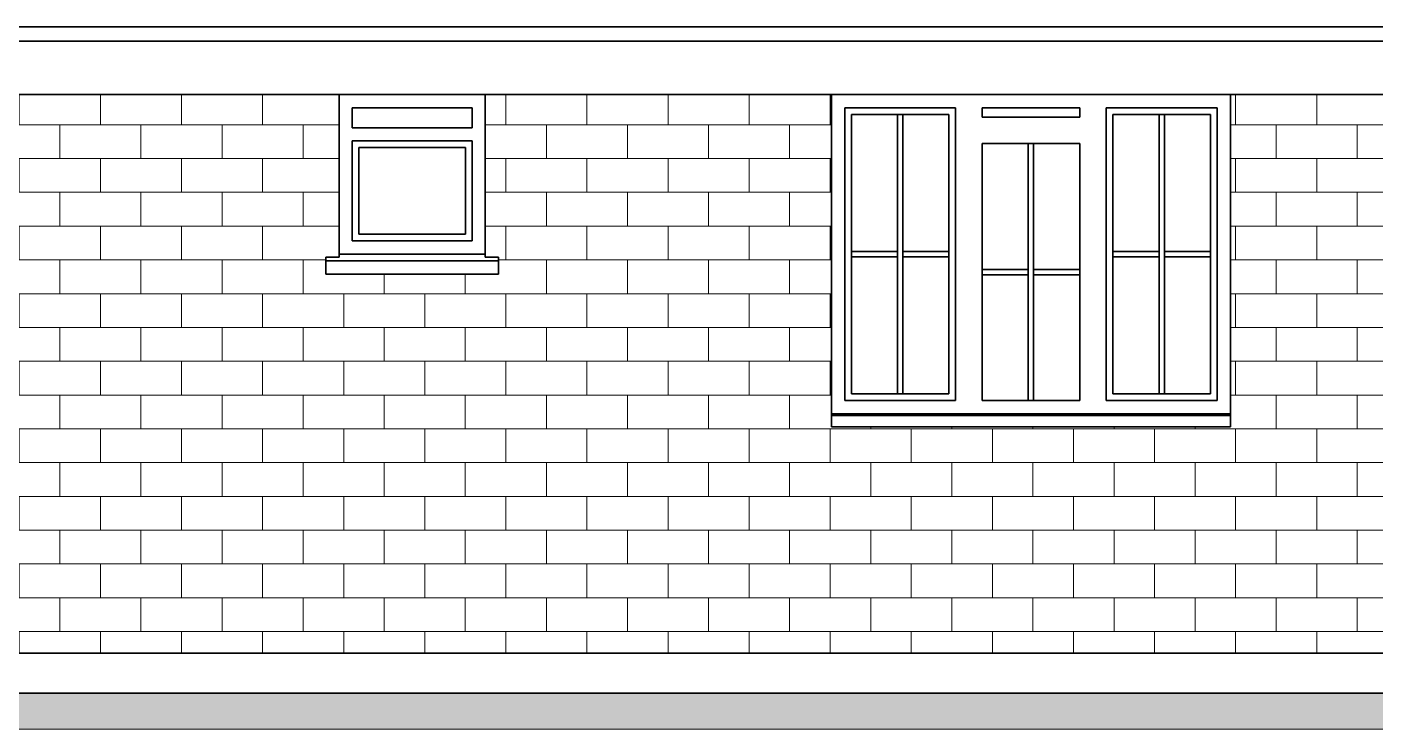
# Model space of a CAD drawing. Header units: millimetres. Extents: x 102766 to 172228, y -127504 to -81044.
# Drawn here: x 127892 to 132960, y -103490 to -100851 of the extents above; entities that cross this region are included whole.
import ezdxf

# ---------------------------------------------------------------- set-up
doc = ezdxf.new("R2010")
doc.units = ezdxf.units.MM
doc.header["$MEASUREMENT"] = 0
doc.layers.add('2D Drafting - General_Pen_No__105', color=7, linetype='Continuous', lineweight=13, true_color=0xcae6ff)
doc.layers.add('2D Drafting - General_Pen_No__82', color=7, linetype='Continuous', lineweight=20, true_color=0xaaaaaa)
doc.layers.add('Shell - Roof_Pen_No__21', color=7, linetype='Continuous', lineweight=35)
doc.layers.add('Structural - Bearing_Pen_No__21', color=7, linetype='Continuous', lineweight=35)

msp = doc.modelspace()

# ---------------------------------------------------------------- hatches: boundary and pattern name
at = {"layer": '2D Drafting - General_Pen_No__82', "linetype": 'Continuous'}
h = msp.add_hatch(dxfattribs=at)
h.set_pattern_fill('Shingle', color=256, style=0, pattern_type=2)
h.set_pattern_definition([(0, (0, 0), (0, 127), []), (90, (0, 0), (-304.8, 0), [127, -127]), (90, (152.4, 127), (-304.8, 0), [127, -127])])
h.paths.add_polyline_path([(129665.4, -101767.4), (129665.4, -101780.2), (129015.4, -101780.2), (129015.4, -101731), (129015.4, -101716.7), (129065.4, -101716.7), (129065.4, -101104.9), (127851, -101104.9), (127851, -101154.9), (127851, -102254.9), (127851, -102304.9), (127851, -102311.2), (127851, -102354.9), (126351, -102354.9), (126351, -102311.2), (126351, -102304.9), (126351, -102254.9), (126351, -101154.9), (126351, -101104.9), (125281.1, -101104.9), (125281.1, -103204.9), (133481.6, -103204.9), (133481.6, -101104.9), (132416.4, -101104.9), (132416.4, -102304.9), (132416.4, -102311.2), (132416.4, -102354.9), (130916.4, -102354.9), (130916.4, -102311.2), (130916.4, -102304.9), (130916.4, -101104.9), (129615.4, -101104.9), (129615.4, -101716.7), (129665.4, -101716.7), (129665.4, -101731)])
msp.add_hatch(color=256, dxfattribs=at).paths.add_polyline_path([(122321.7, -103354.9), (135440.6, -103354.9), (135440.6, -103490.3), (122321.7, -103490.3)])

# ---------------------------------------------------------------- linework, layer by layer
at = {"layer": '2D Drafting - General_Pen_No__105', "linetype": 'Continuous', "flags": 128}
msp.add_lwpolyline([(125281.1, -103204.9), (133481.6, -103204.9), (133481.6, -101104.9), (132416.4, -101104.9), (132416.4, -102304.9), (132416.4, -102311.2), (132416.4, -102354.9), (130916.4, -102354.9), (130916.4, -102311.2), (130916.4, -102304.9), (130916.4, -101104.9), (129615.4, -101104.9), (129615.4, -101716.7), (129665.4, -101716.7), (129665.4, -101731), (129665.4, -101767.4), (129665.4, -101780.2), (129015.4, -101780.2), (129015.4, -101731), (129015.4, -101716.7), (129065.4, -101716.7), (129065.4, -101104.9), (127851, -101104.9)], dxfattribs=at)
msp.add_lwpolyline([(122321.7, -103354.9), (135440.6, -103354.9), (135440.6, -103490.3), (122321.7, -103490.3)], close=True, dxfattribs=at)
at = {"layer": 'Shell - Roof_Pen_No__21', "linetype": 'Continuous'}
msp.add_line((134081.6, -100851.3), (124681.1, -100851.3), dxfattribs=at)
at = {"layer": 'Structural - Bearing_Pen_No__21', "linetype": 'Continuous'}
for p, q in [((122831.6, -100904.9), (134931.6, -100904.9)), ((122831.6, -101104.9), (134931.6, -101104.9)), ((129065.4, -101104.9), (129065.4, -101716.7)), ((129615.4, -101104.9), (129065.4, -101104.9)), ((129615.4, -101716.7), (129615.4, -101104.9)), ((130916.4, -101104.9), (130916.4, -102304.9)), ((130916.4, -101104.9), (132416.4, -101104.9)), ((132416.4, -102304.9), (132416.4, -101104.9)), ((129115.4, -101154.9), (129115.4, -101229.9)), ((129565.4, -101154.9), (129115.4, -101154.9)), ((129565.4, -101229.9), (129565.4, -101154.9)), ((130966.4, -101154.9), (130966.4, -102254.9)), ((131383.1, -101154.9), (130966.4, -101154.9)), ((130991.4, -102229.9), (130991.4, -101179.9)), ((130991.4, -101179.9), (131358.1, -101179.9)), ((131164.7, -101179.9), (131164.7, -101694.9)), ((131184.7, -101694.9), (131184.7, -101179.9)), ((131358.1, -101179.9), (131358.1, -102229.9)), ((131383.1, -102254.9), (131383.1, -101154.9)), ((131483.1, -101154.9), (131483.1, -101189.9)), ((131849.7, -101154.9), (131483.1, -101154.9)), ((131483.1, -101189.9), (131849.7, -101189.9)), ((131849.7, -101189.9), (131849.7, -101154.9)), ((131949.7, -101154.9), (131949.7, -102254.9)), ((132366.4, -101154.9), (131949.7, -101154.9)), ((131974.7, -102229.9), (131974.7, -101179.9)), ((131974.7, -101179.9), (132341.4, -101179.9)), ((132148.1, -101179.9), (132148.1, -101694.9)), ((132168.1, -101694.9), (132168.1, -101179.9)), ((132341.4, -101179.9), (132341.4, -102229.9)), ((132366.4, -102254.9), (132366.4, -101154.9)), ((129115.4, -101229.9), (129565.4, -101229.9)), ((129115.4, -101279.9), (129115.4, -101654.9)), ((129565.4, -101279.9), (129115.4, -101279.9)), ((129565.4, -101654.9), (129565.4, -101279.9)), ((131483.1, -101289.9), (131483.1, -102254.9)), ((131849.7, -101289.9), (131483.1, -101289.9)), ((131656.4, -101289.9), (131656.4, -101762.4)), ((131676.4, -101762.4), (131676.4, -101289.9)), ((131849.7, -102254.9), (131849.7, -101289.9)), ((129140.4, -101304.9), (129140.4, -101629.9)), ((129540.4, -101304.9), (129140.4, -101304.9)), ((129540.4, -101629.9), (129540.4, -101304.9)), ((129140.4, -101629.9), (129540.4, -101629.9)), ((129115.4, -101654.9), (129565.4, -101654.9)), ((131164.7, -101694.9), (130991.4, -101694.9)), ((131164.7, -101714.9), (131164.7, -101694.9)), ((131358.1, -101694.9), (131184.7, -101694.9)), ((131184.7, -101694.9), (131184.7, -101714.9)), ((132148.1, -101694.9), (131974.7, -101694.9)), ((132148.1, -101714.9), (132148.1, -101694.9)), ((132341.4, -101694.9), (132168.1, -101694.9)), ((132168.1, -101694.9), (132168.1, -101714.9)), ((129015.4, -101716.7), (129015.4, -101731)), ((129015.4, -101716.7), (129065.4, -101716.7)), ((129015.4, -101731), (129665.4, -101731)), ((129015.4, -101731), (129015.4, -101780.2)), ((129615.4, -101704.9), (129065.4, -101704.9)), ((129665.4, -101716.7), (129615.4, -101716.7)), ((129665.4, -101716.7), (129665.4, -101731)), ((129665.4, -101731), (129665.4, -101767.4)), ((130991.4, -101714.9), (131164.7, -101714.9)), ((131164.7, -101714.9), (131164.7, -102229.9)), ((131184.7, -102229.9), (131184.7, -101714.9)), ((131184.7, -101714.9), (131358.1, -101714.9)), ((131974.7, -101714.9), (132148.1, -101714.9)), ((132148.1, -101714.9), (132148.1, -102229.9)), ((132168.1, -102229.9), (132168.1, -101714.9)), ((132168.1, -101714.9), (132341.4, -101714.9)), ((129015.4, -101780.2), (129665.4, -101780.2)), ((129665.4, -101780.2), (129665.4, -101767.4)), ((131656.4, -101762.4), (131483.1, -101762.4)), ((131483.1, -101782.4), (131656.4, -101782.4)), ((131656.4, -101782.4), (131656.4, -101762.4)), ((131656.4, -101782.4), (131656.4, -102254.9)), ((131849.7, -101762.4), (131676.4, -101762.4)), ((131676.4, -101762.4), (131676.4, -101782.4)), ((131676.4, -102254.9), (131676.4, -101782.4)), ((131676.4, -101782.4), (131849.7, -101782.4)), ((130966.4, -102254.9), (131383.1, -102254.9)), ((131358.1, -102229.9), (130991.4, -102229.9)), ((131483.1, -102254.9), (131849.7, -102254.9)), ((131949.7, -102254.9), (132366.4, -102254.9)), ((132341.4, -102229.9), (131974.7, -102229.9)), ((130916.4, -102304.9), (130916.4, -102311.2)), ((132416.4, -102304.9), (130916.4, -102304.9)), ((132416.4, -102311.2), (132416.4, -102304.9)), ((130916.4, -102311.2), (132416.4, -102311.2)), ((130916.4, -102354.9), (130916.4, -102311.2)), ((130916.4, -102354.9), (132416.4, -102354.9)), ((132416.4, -102354.9), (132416.4, -102311.2)), ((133481.6, -103204.9), (125281.1, -103204.9)), ((125281.1, -103354.9), (133481.6, -103354.9))]:
    msp.add_line(p, q, dxfattribs=at)

doc.saveas('drawing.dxf')
